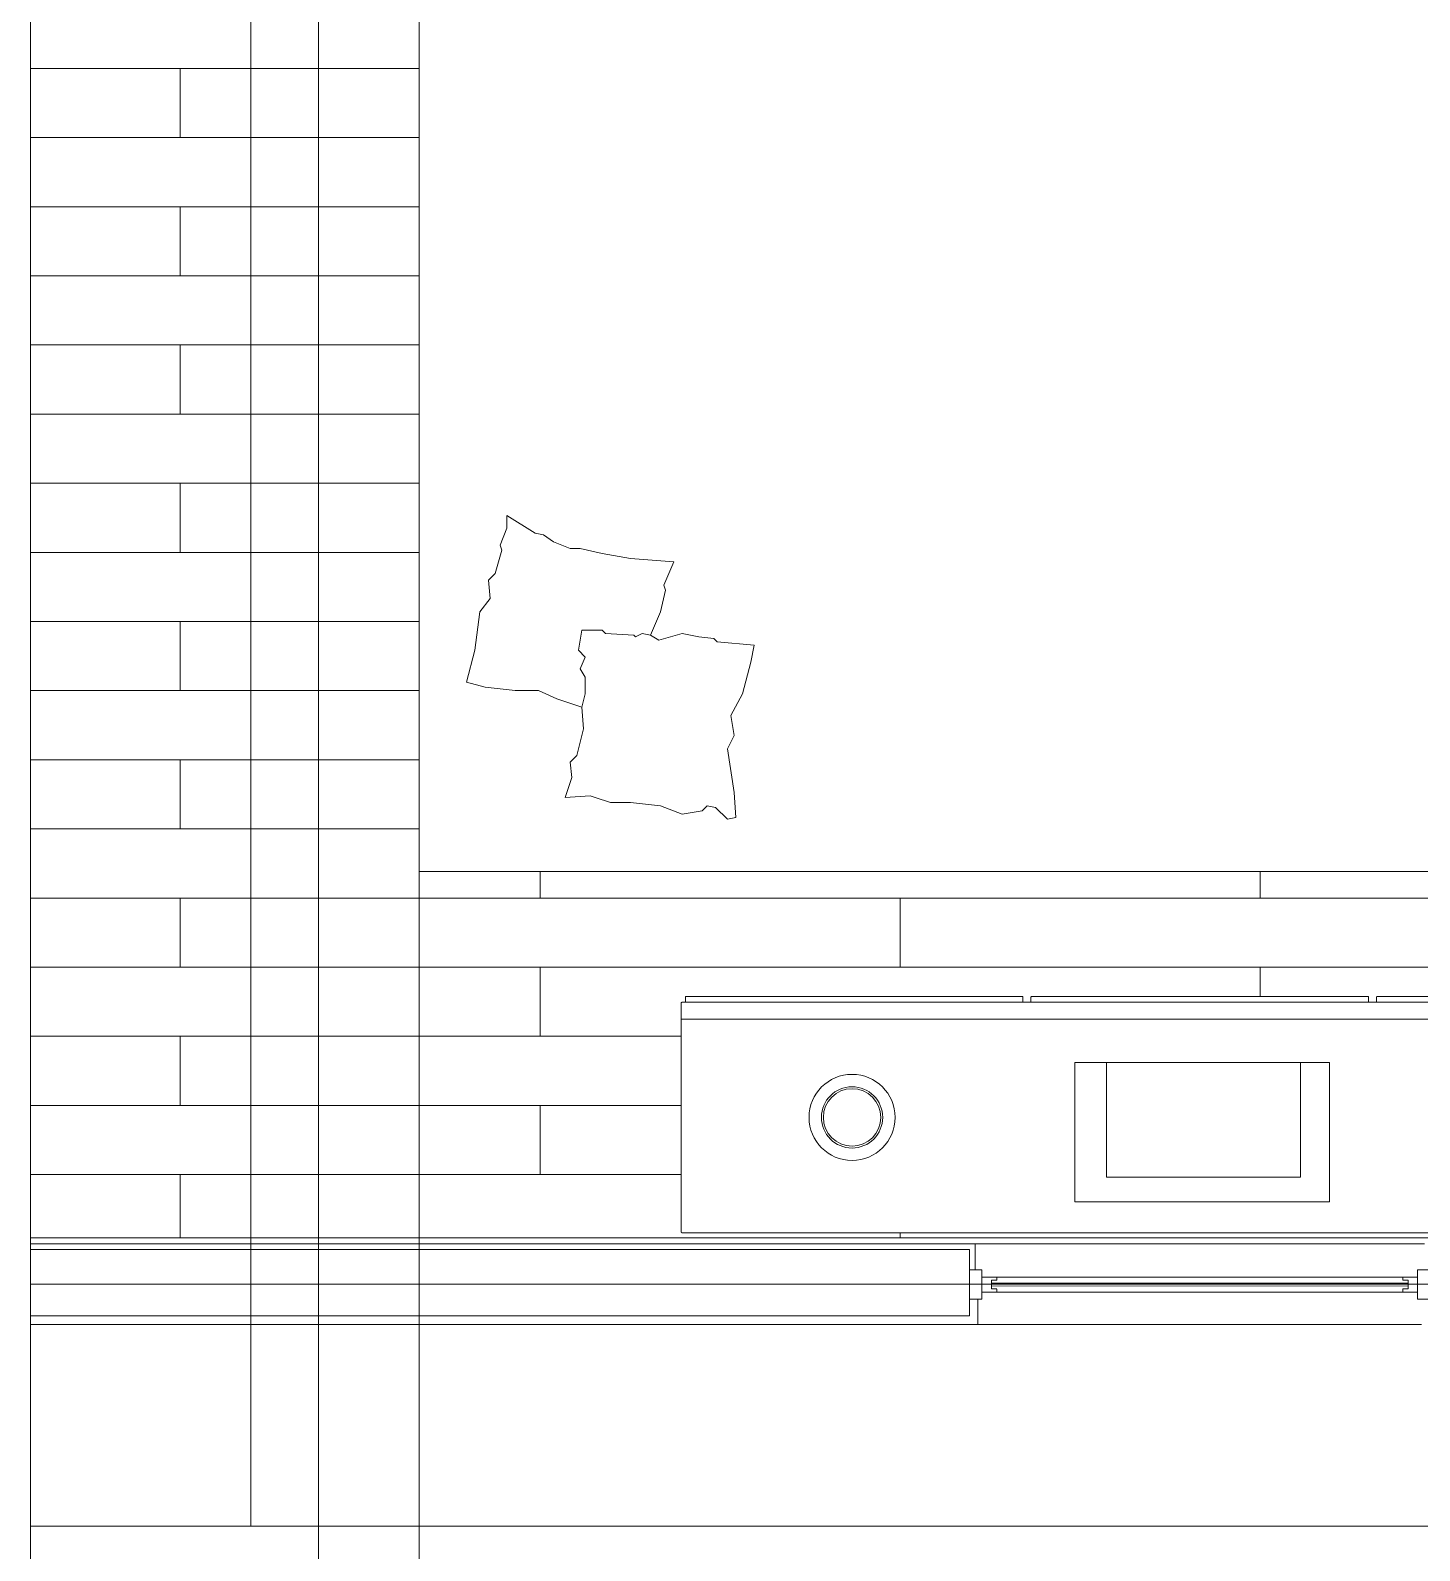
# Model space of a CAD drawing. Header units: centimetres. Extents: x -16179 to 12840, y -10704 to 3856.
# Drawn here: x -2289.6 to -2048.4, y -3749.4 to -3485.5 of the extents above; entities that cross this region are included whole.
import ezdxf

# ---------------------------------------------------------------- set-up
doc = ezdxf.new("R2010")
doc.units = ezdxf.units.CM
doc.header["$MEASUREMENT"] = 0
for name, color, linetype, lineweight in [('0_Num_Penna__7_Num_Penna__7', 7, 'Continuous', 18), ('A-WALL-FULL_Num_Penna__7_Num_Penna__7_Num_Penna__7_Num_Penna__7_Num_Penna__7_Num_Penna__7_Num_Penna__7_Num_Penna__7_Num_Penna__7_Num_Penna__7', 7, 'Continuous', 18), ('AA - linee quote_Num_Penna__1_Num_Penna__255_Num_Penna__255_Num_Penna__12_Num_Penna__12_Num_Penna__12_Num_Penna__12_Num_Penna__12_Num_Penna__12_Num_Penna__12', 12, 'Continuous', 18), ('AA - linee quote_Num_Penna__1_Num_Penna__255_Num_Penna__255_Num_Penna__255_Num_Penna__255_Num_Penna__255_Num_Penna__255_Num_Penna__255_Num_Penna__2_Num_Penna__2', 2, 'Continuous', 18), ('AA - linee quote_Num_Penna__1_Num_Penna__255_Num_Penna__255_Num_Penna__255_Num_Penna__255_Num_Penna__255_Num_Penna__255_Num_Penna__255_Num_Penna__8_Num_Penna__8', 8, 'Continuous', 18), ('AA - linee quote_Num_Penna__3_Num_Penna__3_Num_Penna__3_Num_Penna__3_Num_Penna__3_Num_Penna__3_Num_Penna__3_Num_Penna__3_Num_Penna__3_Num_Penna__3', 3, 'Continuous', 18), ('AA - linee quote_Num_Penna__6_Num_Penna__6_Num_Penna__6_Num_Penna__6_Num_Penna__6_Num_Penna__6_Num_Penna__6_Num_Penna__6_Num_Penna__6_Num_Penna__6', 6, 'Continuous', 18), ('AA - montanti_Num_Penna__7_Num_Penna__7_Num_Penna__7_Num_Penna__7_Num_Penna__7_Num_Penna__7_Num_Penna__7_Num_Penna__7_Num_Penna__7_Num_Penna__7', 7, 'Continuous', 18), ('AA - pareti sezionate_Num_Penna__254_Num_Penna__254_Num_Penna__254_Num_Penna__254_Num_Penna__254_Num_Penna__254_Num_Penna__254_Num_Penna__254_Num_Penna__254_Num_Penna__254', 254, 'Continuous', 18), ('AA - pareti sezionate_Num_Penna__7_Num_Penna__7_Num_Penna__7_Num_Penna__7_Num_Penna__7_Num_Penna__7_Num_Penna__7_Num_Penna__7_Num_Penna__7_Num_Penna__7', 7, 'Continuous', 18), ('AA - serramenti e porte_Num_Penna__4_Num_Penna__4_Num_Penna__4_Num_Penna__4_Num_Penna__4_Num_Penna__4_Num_Penna__4_Num_Penna__4_Num_Penna__4_Num_Penna__4', 4, 'Continuous', 18), ('AA - struttura finestre_Num_Penna__6_Num_Penna__6_Num_Penna__6_Num_Penna__6_Num_Penna__6_Num_Penna__6_Num_Penna__6_Num_Penna__6_Num_Penna__6_Num_Penna__6', 6, 'Continuous', 18), ('AA- arredo_Num_Penna__8_Num_Penna__8_Num_Penna__8_Num_Penna__8_Num_Penna__8_Num_Penna__8_Num_Penna__8_Num_Penna__8_Num_Penna__8_Num_Penna__8', 8, 'Continuous', 18), ('IKE120015-t1_Num_Penna__251_Num_Penna__251_Num_Penna__251_Num_Penna__251_Num_Penna__251_Num_Penna__251_Num_Penna__251_Num_Penna__251_Num_Penna__251_Num_Penna__251_Num_Penna__251', 251, 'Continuous', 18), ('IKE120015-t1_Num_Penna__251_Num_Penna__251_Num_Penna__251_Num_Penna__251_Num_Penna__251_Num_Penna__251_Num_Penna__251_Num_Penna__251_Num_Penna__8_Num_Penna__8_Num_Penna__8', 8, 'Continuous', 18), ('IKE120015-t1_Num_Penna__251_Num_Penna__254_Num_Penna__254_Num_Penna__254_Num_Penna__254_Num_Penna__254_Num_Penna__254_Num_Penna__254_Num_Penna__254_Num_Penna__254_Num_Penna__254', 254, 'Continuous', 18), ('IKE120015-t1_Num_Penna__251_Num_Penna__6_Num_Penna__6_Num_Penna__6_Num_Penna__6_Num_Penna__6_Num_Penna__6_Num_Penna__6_Num_Penna__6_Num_Penna__6_Num_Penna__6', 6, 'Continuous', 18), ('IKE120015-t1_Num_Penna__251_Num_Penna__7_Num_Penna__7_Num_Penna__7_Num_Penna__7_Num_Penna__7_Num_Penna__7_Num_Penna__7_Num_Penna__7_Num_Penna__20_Num_Penna__20', 20, 'Continuous', 18), ('IKE120015-t1_Num_Penna__251_Num_Penna__7_Num_Penna__7_Num_Penna__7_Num_Penna__7_Num_Penna__7_Num_Penna__7_Num_Penna__7_Num_Penna__7_Num_Penna__7_Num_Penna__7', 7, 'Continuous', 18), ('J- montanti_Num_Penna__7_Num_Penna__7_Num_Penna__7_Num_Penna__7_Num_Penna__7_Num_Penna__7_Num_Penna__7_Num_Penna__7_Num_Penna__7_Num_Penna__7', 7, 'Continuous', 18)]:
    doc.layers.add(name, color=color, linetype=linetype, lineweight=lineweight)
doc.layers.add('IKE120015-t1_Num_Penna__251_Num_Penna__5_Num_Penna__9_Num_Penna__10_Num_Penna__10_Num_Penna__10_Num_Penna__10_Num_Penna__10_Num_Penna__10_Num_Penna__11_Num_Penna__13', color=7, linetype='Continuous', lineweight=18, true_color=0x636466)

msp = doc.modelspace()

# ---------------------------------------------------------------- linework, layer by layer
at = {"layer": '0_Num_Penna__7_Num_Penna__7', "color": 7, "linetype": 'Continuous', "lineweight": 18}
for radius in [7.47, 5.32, 4.98]:
    msp.add_circle((-2146.92, -3674.18), radius, dxfattribs=at)
at = {"layer": 'A-WALL-FULL_Num_Penna__7_Num_Penna__7_Num_Penna__7_Num_Penna__7_Num_Penna__7_Num_Penna__7_Num_Penna__7_Num_Penna__7_Num_Penna__7_Num_Penna__7', "color": 7, "linetype": 'Continuous', "lineweight": 18}
for p, q in [((-2126.56, -3708.61), (-2126.56, -3697.11)), ((-2126.56, -3697.11), (-2126.56, -3708.61)), ((-2126.56, -3697.11), (-2126.56, -3708.61)), ((-2126.56, -3708.61), (-2126.56, -3697.11))]:
    msp.add_line(p, q, dxfattribs=at)
at = {"layer": 'AA - linee quote_Num_Penna__1_Num_Penna__255_Num_Penna__255_Num_Penna__12_Num_Penna__12_Num_Penna__12_Num_Penna__12_Num_Penna__12_Num_Penna__12_Num_Penna__12', "color": 12, "linetype": 'Continuous', "lineweight": 18}
for p, q in [((-2251.29, -3211.19), (-2251.29, -3745.11)), ((-1593.12, -3648.11), (-2289.56, -3648.11))]:
    msp.add_line(p, q, dxfattribs=at)
at = {"layer": 'AA - linee quote_Num_Penna__1_Num_Penna__255_Num_Penna__255_Num_Penna__255_Num_Penna__255_Num_Penna__255_Num_Penna__255_Num_Penna__255_Num_Penna__2_Num_Penna__2', "color": 2, "linetype": 'Continuous', "lineweight": 18}
msp.add_line((-2222.06, -3631.5), (-2222.06, -3923.99), dxfattribs=at)
at = {"layer": 'AA - linee quote_Num_Penna__1_Num_Penna__255_Num_Penna__255_Num_Penna__255_Num_Penna__255_Num_Penna__255_Num_Penna__255_Num_Penna__255_Num_Penna__8_Num_Penna__8', "color": 8, "linetype": 'Continuous', "lineweight": 18}
for p, q in [((-2064.01, -3664.67), (-2108.27, -3664.67)), ((-2064.01, -3664.67), (-2108.27, -3664.67)), ((-2108.27, -3664.67), (-2108.27, -3688.86)), ((-2069.09, -3664.67), (-2102.73, -3664.67)), ((-2102.73, -3664.67), (-2102.73, -3684.58)), ((-2069.09, -3678.67), (-2069.09, -3664.67)), ((-2069.09, -3684.58), (-2069.09, -3664.67)), ((-2064.01, -3678.67), (-2064.01, -3664.67)), ((-2064.01, -3688.86), (-2064.01, -3664.67)), ((-2102.73, -3684.58), (-2069.09, -3684.58)), ((-2108.27, -3688.86), (-2064.01, -3688.86))]:
    msp.add_line(p, q, dxfattribs=at)
at = {"layer": 'AA - linee quote_Num_Penna__3_Num_Penna__3_Num_Penna__3_Num_Penna__3_Num_Penna__3_Num_Penna__3_Num_Penna__3_Num_Penna__3_Num_Penna__3_Num_Penna__3', "color": 3, "linetype": 'Continuous', "lineweight": 18}
for p, q in [((-2239.56, -3211.19), (-2239.56, -3745.11)), ((-2289.56, -3703.11), (-1454.56, -3703.11)), ((-2239.56, -4184.05), (-2239.56, -3710.49))]:
    msp.add_line(p, q, dxfattribs=at)
at = {"layer": 'AA - linee quote_Num_Penna__6_Num_Penna__6_Num_Penna__6_Num_Penna__6_Num_Penna__6_Num_Penna__6_Num_Penna__6_Num_Penna__6_Num_Penna__6_Num_Penna__6', "color": 6, "linetype": 'Continuous', "lineweight": 18}
for p, q in [((-2289.56, -3082.38), (-2289.56, -4184.05)), ((-2289.56, -3211.19), (-2289.56, -3745.11))]:
    msp.add_line(p, q, dxfattribs=at)
at = {"layer": 'AA - montanti_Num_Penna__7_Num_Penna__7_Num_Penna__7_Num_Penna__7_Num_Penna__7_Num_Penna__7_Num_Penna__7_Num_Penna__7_Num_Penna__7_Num_Penna__7', "color": 7, "linetype": 'Continuous', "lineweight": 18, "flags": 128}
for points in [[(-2126.56, -3705.74), (-2126.56, -3700.66), (-2124.4, -3700.66), (-2124.4, -3705.74)], [(-2046.56, -3705.74), (-2046.56, -3700.66), (-2048.73, -3700.66), (-2048.73, -3705.74)]]:
    msp.add_lwpolyline(points, close=True, dxfattribs=at)
for points in [[(-2124.4, -3701.89), (-2121.8, -3701.89), (-2121.8, -3702.45), (-2122.73, -3702.45), (-2122.73, -3702.95), (-2122.73, -3703.45), (-2122.73, -3703.95), (-2121.8, -3703.95)], [(-2048.73, -3701.89), (-2051.33, -3701.89), (-2051.33, -3702.45), (-2050.39, -3702.45), (-2050.39, -3702.95), (-2050.39, -3703.45), (-2050.39, -3703.95), (-2051.33, -3703.95)], [(-2124.4, -3704.51), (-2121.8, -3704.51), (-2121.8, -3703.98)], [(-2048.73, -3704.51), (-2051.33, -3704.51), (-2051.33, -3703.98)]]:
    msp.add_lwpolyline(points, dxfattribs=at)
at = {"layer": 'AA - pareti sezionate_Num_Penna__254_Num_Penna__254_Num_Penna__254_Num_Penna__254_Num_Penna__254_Num_Penna__254_Num_Penna__254_Num_Penna__254_Num_Penna__254_Num_Penna__254', "color": 254, "linetype": 'Continuous', "lineweight": 18}
for p, q in [((-2222.06, -3492.11), (-2289.56, -3492.11)), ((-2263.56, -3504.11), (-2263.56, -3492.11)), ((-2222.06, -3504.11), (-2289.56, -3504.11)), ((-2222.06, -3516.11), (-2289.56, -3516.11)), ((-2263.56, -3528.11), (-2263.56, -3516.11)), ((-2222.06, -3528.11), (-2289.56, -3528.11)), ((-2222.06, -3540.11), (-2289.56, -3540.11)), ((-2263.56, -3552.11), (-2263.56, -3540.11)), ((-2222.06, -3552.11), (-2289.56, -3552.11)), ((-2222.06, -3564.11), (-2289.56, -3564.11)), ((-2263.56, -3576.11), (-2263.56, -3564.11)), ((-2242.56, -3576.11), (-2289.56, -3576.11)), ((-2286.57, -3576.11), (-2289.56, -3576.11)), ((-2222.06, -3588.11), (-2289.56, -3588.11)), ((-2281.5, -3588.11), (-2289.56, -3588.11)), ((-2263.56, -3600.11), (-2263.56, -3588.11)), ((-2222.06, -3600.11), (-2289.56, -3600.11)), ((-2222.06, -3612.11), (-2289.56, -3612.11)), ((-2263.56, -3624.11), (-2263.56, -3612.11)), ((-2222.06, -3624.11), (-2289.56, -3624.11)), ((-2201.06, -3636.11), (-2201.06, -3631.5)), ((-2076.06, -3636.11), (-2076.06, -3631.5)), ((-1639.56, -3636.11), (-2289.56, -3636.11)), ((-2263.56, -3648.11), (-2263.56, -3636.11)), ((-2138.56, -3648.11), (-2138.56, -3636.11)), ((-1638.56, -3648.11), (-2289.56, -3648.11)), ((-2201.06, -3660.11), (-2201.06, -3648.11)), ((-2076.06, -3653.2), (-2076.06, -3648.11)), ((-2176.56, -3660.11), (-2289.56, -3660.11)), ((-2263.56, -3672.11), (-2263.56, -3660.11)), ((-2176.56, -3672.11), (-2289.56, -3672.11)), ((-2201.06, -3684.11), (-2201.06, -3672.11)), ((-2176.56, -3684.11), (-2289.56, -3684.11)), ((-2263.56, -3695.11), (-2263.56, -3684.11)), ((-2138.56, -3695.11), (-2138.56, -3694.2))]:
    msp.add_line(p, q, dxfattribs=at)
at = {"layer": 'AA - pareti sezionate_Num_Penna__7_Num_Penna__7_Num_Penna__7_Num_Penna__7_Num_Penna__7_Num_Penna__7_Num_Penna__7_Num_Penna__7_Num_Penna__7_Num_Penna__7', "color": 7, "linetype": 'Continuous', "lineweight": 18}
for p, q in [((-2125.56, -3700.66), (-2125.56, -3696.11)), ((-2126.56, -3708.61), (-2126.56, -3697.11)), ((-2125.06, -3710.11), (-2125.06, -3705.74))]:
    msp.add_line(p, q, dxfattribs=at)
at = {"layer": 'AA - serramenti e porte_Num_Penna__4_Num_Penna__4_Num_Penna__4_Num_Penna__4_Num_Penna__4_Num_Penna__4_Num_Penna__4_Num_Penna__4_Num_Penna__4_Num_Penna__4', "color": 4, "linetype": 'Continuous', "lineweight": 18}
for p, q in [((-2121.8, -3701.89), (-2051.33, -3701.89)), ((-2121.8, -3704.51), (-2051.33, -3704.51))]:
    msp.add_line(p, q, dxfattribs=at)
at = {"layer": 'AA - struttura finestre_Num_Penna__6_Num_Penna__6_Num_Penna__6_Num_Penna__6_Num_Penna__6_Num_Penna__6_Num_Penna__6_Num_Penna__6_Num_Penna__6_Num_Penna__6', "color": 6, "linetype": 'Continuous', "lineweight": 18}
for p, q in [((-2122.73, -3702.95), (-2050.39, -3702.95)), ((-2122.73, -3703.45), (-2050.39, -3703.41))]:
    msp.add_line(p, q, dxfattribs=at)
at = {"layer": 'AA- arredo_Num_Penna__8_Num_Penna__8_Num_Penna__8_Num_Penna__8_Num_Penna__8_Num_Penna__8_Num_Penna__8_Num_Penna__8_Num_Penna__8_Num_Penna__8', "color": 8, "linetype": 'Continuous', "lineweight": 18}
for p, q in [((-2222.06, -3475.5), (-2222.06, -3631.5)), ((-2206.87, -3569.71), (-2201.94, -3572.79)), ((-2206.87, -3569.71), (-2206.87, -3571.92)), ((-2206.87, -3571.92), (-2208.03, -3574.83)), ((-2208.03, -3574.83), (-2207.74, -3575.7)), ((-2201.94, -3572.79), (-2200.49, -3573.08)), ((-2200.49, -3573.08), (-2198.75, -3574.25)), ((-2198.75, -3574.25), (-2195.85, -3575.41)), ((-2195.85, -3575.41), (-2194.11, -3575.41)), ((-2194.11, -3575.41), (-2190.33, -3576.28)), ((-2207.74, -3575.7), (-2208.9, -3579.76)), ((-2190.33, -3576.28), (-2185.4, -3577.15)), ((-2185.4, -3577.15), (-2181.63, -3577.44)), ((-2181.63, -3577.44), (-2177.86, -3577.73)), ((-2177.86, -3577.73), (-2179.6, -3581.79)), ((-2208.9, -3579.76), (-2210.06, -3580.92)), ((-2210.06, -3580.92), (-2209.77, -3584.11)), ((-2179.31, -3582.66), (-2180.18, -3586.43)), ((-2179.6, -3581.79), (-2179.31, -3582.66)), ((-2209.77, -3584.11), (-2211.52, -3586.43)), ((-2211.52, -3586.43), (-2212.39, -3593.11)), ((-2180.18, -3586.43), (-2181.92, -3590.49)), ((-2194.4, -3593.11), (-2193.82, -3589.62)), ((-2193.82, -3589.62), (-2190.33, -3589.62)), ((-2190.33, -3589.62), (-2189.75, -3590.2)), ((-2189.75, -3590.2), (-2184.82, -3590.49)), ((-2184.82, -3590.49), (-2184.53, -3590.78)), ((-2184.53, -3590.78), (-2183.37, -3590.2)), ((-2183.37, -3590.2), (-2181.92, -3590.49)), ((-2181.92, -3590.49), (-2180.47, -3591.36)), ((-2180.47, -3591.36), (-2176.41, -3590.2)), ((-2176.41, -3590.2), (-2173.5, -3590.78)), ((-2173.5, -3590.78), (-2170.89, -3591.07)), ((-2170.89, -3591.07), (-2170.31, -3591.65)), ((-2212.39, -3593.11), (-2213.84, -3598.62)), ((-2193.24, -3594.27), (-2194.4, -3593.11)), ((-2170.31, -3591.65), (-2163.93, -3592.24)), ((-2163.93, -3592.24), (-2164.51, -3595.14)), ((-2194.11, -3596.3), (-2193.24, -3594.27)), ((-2193.24, -3597.75), (-2194.11, -3596.3)), ((-2164.51, -3595.14), (-2165.96, -3600.65)), ((-2213.84, -3598.62), (-2210.64, -3599.49)), ((-2193.24, -3600.65), (-2193.24, -3597.75)), ((-2210.64, -3599.49), (-2205.42, -3600.07)), ((-2205.42, -3600.07), (-2201.36, -3600.07)), ((-2201.36, -3600.07), (-2198.17, -3601.52)), ((-2198.17, -3601.52), (-2193.82, -3602.97)), ((-2193.82, -3602.97), (-2193.24, -3600.65)), ((-2165.96, -3600.65), (-2167.99, -3604.42)), ((-2193.53, -3606.74), (-2193.82, -3602.97)), ((-2167.99, -3604.42), (-2167.41, -3607.9)), ((-2194.69, -3611.39), (-2193.53, -3606.74)), ((-2167.41, -3607.9), (-2168.57, -3610.22)), ((-2195.85, -3612.55), (-2194.69, -3611.39)), ((-2168.57, -3610.22), (-2167.41, -3617.77)), ((-2195.56, -3615.16), (-2195.85, -3612.55)), ((-2196.72, -3618.64), (-2195.56, -3615.16)), ((-2192.36, -3618.35), (-2196.72, -3618.64)), ((-2191.49, -3618.64), (-2192.36, -3618.35)), ((-2188.88, -3619.51), (-2191.49, -3618.64)), ((-2185.4, -3619.51), (-2188.88, -3619.51)), ((-2180.18, -3620.09), (-2185.4, -3619.51)), ((-2176.41, -3621.54), (-2180.18, -3620.09)), ((-2172.05, -3620.09), (-2172.92, -3620.96)), ((-2170.6, -3620.38), (-2172.05, -3620.09)), ((-2167.41, -3617.77), (-2167.12, -3622.12)), ((-2172.92, -3620.96), (-2176.41, -3621.54)), ((-2168.57, -3622.41), (-2170.6, -3620.38)), ((-2167.12, -3622.12), (-2168.57, -3622.41)), ((-1951.06, -3631.5), (-2222.06, -3631.5)), ((-2176.56, -3654.3), (-2176.56, -3694.1)), ((-1996.66, -3654.2), (-2176.46, -3654.2)), ((-2117.36, -3653.2), (-2175.76, -3653.2)), ((-2057.36, -3653.2), (-2115.76, -3653.2)), ((-1997.36, -3653.2), (-2055.76, -3653.2)), ((-1996.56, -3657.11), (-2176.56, -3657.11)), ((-2176.46, -3694.2), (-1996.66, -3694.2))]:
    msp.add_line(p, q, dxfattribs=at)
at = {"layer": 'IKE120015-t1_Num_Penna__251_Num_Penna__251_Num_Penna__251_Num_Penna__251_Num_Penna__251_Num_Penna__251_Num_Penna__251_Num_Penna__251_Num_Penna__251_Num_Penna__251_Num_Penna__251', "color": 251, "linetype": 'Continuous', "lineweight": 18}
for p, q in [((-2176.55, -3654.26), (-2176.56, -3654.27)), ((-2176.56, -3654.27), (-2176.56, -3654.27)), ((-2176.56, -3654.27), (-2176.56, -3654.27)), ((-2176.56, -3654.27), (-2176.56, -3654.28)), ((-2176.56, -3654.28), (-2176.56, -3654.28)), ((-2176.56, -3654.28), (-2176.56, -3654.29)), ((-2176.56, -3654.29), (-2176.56, -3654.29)), ((-2176.56, -3654.29), (-2176.56, -3654.29)), ((-2176.56, -3654.29), (-2176.56, -3654.3)), ((-2176.56, -3654.3), (-2176.56, -3654.3)), ((-2176.54, -3654.24), (-2176.55, -3654.25)), ((-2176.55, -3654.25), (-2176.55, -3654.25)), ((-2176.55, -3654.25), (-2176.55, -3654.25)), ((-2176.55, -3654.25), (-2176.55, -3654.26)), ((-2176.55, -3654.26), (-2176.55, -3654.26)), ((-2176.55, -3654.26), (-2176.55, -3654.26)), ((-2176.53, -3654.23), (-2176.54, -3654.23)), ((-2176.54, -3654.23), (-2176.54, -3654.24)), ((-2176.54, -3654.24), (-2176.54, -3654.24)), ((-2176.54, -3654.24), (-2176.54, -3654.24)), ((-2176.52, -3654.22), (-2176.53, -3654.22)), ((-2176.53, -3654.22), (-2176.53, -3654.23)), ((-2176.53, -3654.23), (-2176.53, -3654.23)), ((-2176.51, -3654.21), (-2176.52, -3654.22)), ((-2176.52, -3654.22), (-2176.52, -3654.22)), ((-2176.52, -3654.22), (-2176.52, -3654.22)), ((-2176.5, -3654.21), (-2176.51, -3654.21)), ((-2176.51, -3654.21), (-2176.51, -3654.21)), ((-2176.51, -3654.21), (-2176.51, -3654.21)), ((-2176.49, -3654.2), (-2176.5, -3654.21)), ((-2176.5, -3654.21), (-2176.5, -3654.21)), ((-2176.5, -3654.21), (-2176.5, -3654.21)), ((-2176.48, -3654.2), (-2176.49, -3654.2)), ((-2176.49, -3654.2), (-2176.49, -3654.2)), ((-2176.49, -3654.2), (-2176.49, -3654.2)), ((-2176.47, -3654.2), (-2176.48, -3654.2)), ((-2176.48, -3654.2), (-2176.48, -3654.2)), ((-2176.46, -3654.2), (-2176.47, -3654.2)), ((-2176.47, -3654.2), (-2176.47, -3654.2)), ((-2176.47, -3654.2), (-2176.47, -3654.2)), ((-2175.86, -3654.1), (-2175.86, -3653.3)), ((-2117.35, -3653.2), (-2117.36, -3653.2)), ((-2117.36, -3653.2), (-2117.36, -3653.2)), ((-2117.36, -3653.2), (-2117.36, -3653.2)), ((-2117.36, -3654.2), (-2117.36, -3654.2)), ((-2117.36, -3654.2), (-2117.35, -3654.2)), ((-2117.34, -3653.2), (-2117.35, -3653.2)), ((-2117.35, -3653.2), (-2117.35, -3653.2)), ((-2117.35, -3654.2), (-2117.35, -3654.2)), ((-2117.35, -3654.2), (-2117.35, -3654.2)), ((-2117.35, -3654.2), (-2117.34, -3654.2)), ((-2117.33, -3653.2), (-2117.34, -3653.2)), ((-2117.34, -3653.2), (-2117.34, -3653.2)), ((-2117.34, -3653.2), (-2117.34, -3653.2)), ((-2117.34, -3654.2), (-2117.33, -3654.19)), ((-2117.34, -3654.2), (-2117.34, -3654.2)), ((-2117.33, -3653.21), (-2117.33, -3653.2)), ((-2117.33, -3653.2), (-2117.33, -3653.2)), ((-2117.32, -3653.21), (-2117.33, -3653.21)), ((-2117.33, -3654.19), (-2117.33, -3654.19)), ((-2117.33, -3654.19), (-2117.33, -3654.19)), ((-2117.33, -3654.19), (-2117.32, -3654.19)), ((-2117.31, -3653.21), (-2117.32, -3653.21)), ((-2117.32, -3653.21), (-2117.32, -3653.21)), ((-2117.32, -3654.19), (-2117.32, -3654.19)), ((-2117.32, -3654.19), (-2117.32, -3654.19)), ((-2117.32, -3654.19), (-2117.31, -3654.19)), ((-2117.3, -3653.22), (-2117.31, -3653.21)), ((-2117.31, -3653.21), (-2117.31, -3653.21)), ((-2117.31, -3653.21), (-2117.31, -3653.21)), ((-2117.31, -3654.19), (-2117.31, -3654.18)), ((-2117.31, -3654.18), (-2117.3, -3654.18)), ((-2117.29, -3653.22), (-2117.3, -3653.22)), ((-2117.3, -3653.22), (-2117.3, -3653.22)), ((-2117.3, -3653.22), (-2117.3, -3653.22)), ((-2117.3, -3654.18), (-2117.3, -3654.17)), ((-2117.3, -3654.17), (-2117.29, -3654.17)), ((-2117.3, -3654.18), (-2117.3, -3654.18)), ((-2117.3, -3654.18), (-2117.3, -3654.18)), ((-2117.29, -3653.23), (-2117.29, -3653.22)), ((-2117.28, -3653.24), (-2117.29, -3653.23)), ((-2117.29, -3653.23), (-2117.29, -3653.23)), ((-2117.29, -3653.23), (-2117.29, -3653.23)), ((-2117.29, -3654.17), (-2117.28, -3654.16)), ((-2117.29, -3654.17), (-2117.29, -3654.17)), ((-2117.29, -3654.17), (-2117.29, -3654.17)), ((-2117.28, -3653.25), (-2117.28, -3653.24)), ((-2117.28, -3653.24), (-2117.28, -3653.24)), ((-2117.28, -3653.24), (-2117.28, -3653.24)), ((-2117.27, -3653.25), (-2117.28, -3653.25)), ((-2117.28, -3654.16), (-2117.28, -3654.15)), ((-2117.28, -3654.15), (-2117.28, -3654.15)), ((-2117.28, -3654.15), (-2117.27, -3654.15)), ((-2117.28, -3654.16), (-2117.28, -3654.16)), ((-2117.28, -3654.16), (-2117.28, -3654.16)), ((-2117.27, -3653.26), (-2117.27, -3653.25)), ((-2117.27, -3653.25), (-2117.27, -3653.25)), ((-2117.27, -3653.27), (-2117.27, -3653.26)), ((-2117.27, -3653.26), (-2117.27, -3653.26)), ((-2117.27, -3653.26), (-2117.27, -3653.26)), ((-2117.26, -3653.28), (-2117.27, -3653.27)), ((-2117.27, -3653.27), (-2117.27, -3653.27)), ((-2117.27, -3654.13), (-2117.26, -3654.12)), ((-2117.27, -3654.14), (-2117.27, -3654.13)), ((-2117.27, -3654.13), (-2117.27, -3654.13)), ((-2117.27, -3654.15), (-2117.27, -3654.14)), ((-2117.27, -3654.14), (-2117.27, -3654.14)), ((-2117.27, -3654.14), (-2117.27, -3654.14)), ((-2117.26, -3653.29), (-2117.26, -3653.28)), ((-2117.26, -3653.28), (-2117.26, -3653.28)), ((-2117.26, -3653.28), (-2117.26, -3653.28)), ((-2117.26, -3653.3), (-2117.26, -3653.29)), ((-2117.26, -3653.29), (-2117.26, -3653.29)), ((-2117.26, -3653.29), (-2117.26, -3653.29)), ((-2117.26, -3653.3), (-2117.26, -3654.1)), ((-2117.26, -3654.11), (-2117.26, -3654.1)), ((-2117.26, -3654.1), (-2117.26, -3654.1)), ((-2117.26, -3654.1), (-2117.26, -3654.1)), ((-2117.26, -3654.12), (-2117.26, -3654.11)), ((-2117.26, -3654.11), (-2117.26, -3654.11)), ((-2117.26, -3654.12), (-2117.26, -3654.12)), ((-2117.26, -3654.12), (-2117.26, -3654.12)), ((-2115.86, -3654.1), (-2115.86, -3653.3)), ((-2057.35, -3653.2), (-2057.36, -3653.2)), ((-2057.36, -3653.2), (-2057.36, -3653.2)), ((-2057.36, -3653.2), (-2057.36, -3653.2)), ((-2057.36, -3654.2), (-2057.36, -3654.2)), ((-2057.36, -3654.2), (-2057.35, -3654.2)), ((-2057.34, -3653.2), (-2057.35, -3653.2)), ((-2057.35, -3653.2), (-2057.35, -3653.2)), ((-2057.35, -3654.2), (-2057.35, -3654.2)), ((-2057.35, -3654.2), (-2057.35, -3654.2)), ((-2057.35, -3654.2), (-2057.34, -3654.2)), ((-2057.33, -3653.2), (-2057.34, -3653.2)), ((-2057.34, -3653.2), (-2057.34, -3653.2)), ((-2057.34, -3653.2), (-2057.34, -3653.2)), ((-2057.34, -3654.2), (-2057.33, -3654.19)), ((-2057.34, -3654.2), (-2057.34, -3654.2)), ((-2057.33, -3653.21), (-2057.33, -3653.2)), ((-2057.33, -3653.2), (-2057.33, -3653.2)), ((-2057.32, -3653.21), (-2057.33, -3653.21)), ((-2057.33, -3654.19), (-2057.33, -3654.19)), ((-2057.33, -3654.19), (-2057.33, -3654.19)), ((-2057.33, -3654.19), (-2057.32, -3654.19)), ((-2057.31, -3653.21), (-2057.32, -3653.21)), ((-2057.32, -3653.21), (-2057.32, -3653.21)), ((-2057.32, -3654.19), (-2057.32, -3654.19)), ((-2057.32, -3654.19), (-2057.32, -3654.19)), ((-2057.32, -3654.19), (-2057.31, -3654.19)), ((-2057.3, -3653.22), (-2057.31, -3653.21)), ((-2057.31, -3653.21), (-2057.31, -3653.21)), ((-2057.31, -3653.21), (-2057.31, -3653.21)), ((-2057.31, -3654.19), (-2057.31, -3654.18)), ((-2057.31, -3654.18), (-2057.3, -3654.18)), ((-2057.29, -3653.22), (-2057.3, -3653.22)), ((-2057.3, -3653.22), (-2057.3, -3653.22)), ((-2057.3, -3653.22), (-2057.3, -3653.22)), ((-2057.3, -3654.18), (-2057.3, -3654.17)), ((-2057.3, -3654.17), (-2057.29, -3654.17)), ((-2057.3, -3654.18), (-2057.3, -3654.18)), ((-2057.3, -3654.18), (-2057.3, -3654.18)), ((-2057.29, -3653.23), (-2057.29, -3653.22)), ((-2057.28, -3653.24), (-2057.29, -3653.23)), ((-2057.29, -3653.23), (-2057.29, -3653.23)), ((-2057.29, -3653.23), (-2057.29, -3653.23)), ((-2057.29, -3654.17), (-2057.28, -3654.16)), ((-2057.29, -3654.17), (-2057.29, -3654.17)), ((-2057.29, -3654.17), (-2057.29, -3654.17)), ((-2057.28, -3653.25), (-2057.28, -3653.24)), ((-2057.28, -3653.24), (-2057.28, -3653.24)), ((-2057.28, -3653.24), (-2057.28, -3653.24)), ((-2057.27, -3653.25), (-2057.28, -3653.25)), ((-2057.28, -3654.16), (-2057.28, -3654.15)), ((-2057.28, -3654.15), (-2057.28, -3654.15)), ((-2057.28, -3654.15), (-2057.27, -3654.15)), ((-2057.28, -3654.16), (-2057.28, -3654.16)), ((-2057.28, -3654.16), (-2057.28, -3654.16)), ((-2057.27, -3653.26), (-2057.27, -3653.25)), ((-2057.27, -3653.25), (-2057.27, -3653.25)), ((-2057.27, -3653.27), (-2057.27, -3653.26)), ((-2057.27, -3653.26), (-2057.27, -3653.26)), ((-2057.27, -3653.26), (-2057.27, -3653.26)), ((-2057.26, -3653.28), (-2057.27, -3653.27)), ((-2057.27, -3653.27), (-2057.27, -3653.27)), ((-2057.27, -3654.13), (-2057.26, -3654.12)), ((-2057.27, -3654.14), (-2057.27, -3654.13)), ((-2057.27, -3654.13), (-2057.27, -3654.13)), ((-2057.27, -3654.15), (-2057.27, -3654.14)), ((-2057.27, -3654.14), (-2057.27, -3654.14)), ((-2057.27, -3654.14), (-2057.27, -3654.14)), ((-2057.26, -3653.29), (-2057.26, -3653.28)), ((-2057.26, -3653.28), (-2057.26, -3653.28)), ((-2057.26, -3653.28), (-2057.26, -3653.28)), ((-2057.26, -3653.3), (-2057.26, -3653.29)), ((-2057.26, -3653.29), (-2057.26, -3653.29)), ((-2057.26, -3653.29), (-2057.26, -3653.29)), ((-2057.26, -3653.3), (-2057.26, -3654.1)), ((-2057.26, -3654.11), (-2057.26, -3654.1)), ((-2057.26, -3654.1), (-2057.26, -3654.1)), ((-2057.26, -3654.1), (-2057.26, -3654.1)), ((-2057.26, -3654.12), (-2057.26, -3654.11)), ((-2057.26, -3654.11), (-2057.26, -3654.11)), ((-2057.26, -3654.12), (-2057.26, -3654.12)), ((-2057.26, -3654.12), (-2057.26, -3654.12)), ((-2055.86, -3654.1), (-2055.86, -3653.3))]:
    msp.add_line(p, q, dxfattribs=at)
for centre, start, end in [((-2175.76, -3653.3), 90, 182.3104), ((-2175.76, -3654.1), 177.6896, 270), ((-2115.76, -3653.3), 90, 182.3104), ((-2115.76, -3654.1), 177.6896, 270), ((-2055.76, -3653.3), 90, 182.3104), ((-2055.76, -3654.1), 177.6896, 270)]:
    msp.add_arc(centre, 0.0966, start, end, dxfattribs=at)
at = {"layer": 'IKE120015-t1_Num_Penna__251_Num_Penna__251_Num_Penna__251_Num_Penna__251_Num_Penna__251_Num_Penna__251_Num_Penna__251_Num_Penna__251_Num_Penna__8_Num_Penna__8_Num_Penna__8', "color": 8, "linetype": 'Continuous', "lineweight": 18}
for p, q in [((-2176.56, -3694.1), (-2176.56, -3694.1)), ((-2176.56, -3694.1), (-2176.56, -3694.11)), ((-2176.56, -3694.11), (-2176.56, -3694.11)), ((-2176.56, -3694.11), (-2176.56, -3694.12)), ((-2176.56, -3694.12), (-2176.56, -3694.12)), ((-2176.56, -3694.12), (-2176.56, -3694.12)), ((-2176.56, -3694.12), (-2176.56, -3694.13)), ((-2176.56, -3694.13), (-2176.56, -3694.13)), ((-2176.56, -3694.13), (-2176.55, -3694.13)), ((-2176.55, -3694.13), (-2176.55, -3694.14)), ((-2176.55, -3694.14), (-2176.55, -3694.14)), ((-2176.55, -3694.14), (-2176.55, -3694.15)), ((-2176.55, -3694.15), (-2176.55, -3694.15)), ((-2176.55, -3694.15), (-2176.55, -3694.15)), ((-2176.55, -3694.15), (-2176.54, -3694.16)), ((-2176.54, -3694.16), (-2176.54, -3694.16)), ((-2176.54, -3694.16), (-2176.54, -3694.16)), ((-2176.54, -3694.16), (-2176.54, -3694.17)), ((-2176.54, -3694.17), (-2176.53, -3694.17)), ((-2176.53, -3694.17), (-2176.53, -3694.17)), ((-2176.53, -3694.17), (-2176.53, -3694.17)), ((-2176.53, -3694.17), (-2176.53, -3694.18)), ((-2176.53, -3694.18), (-2176.52, -3694.18)), ((-2176.52, -3694.18), (-2176.52, -3694.18)), ((-2176.52, -3694.18), (-2176.52, -3694.18)), ((-2176.52, -3694.18), (-2176.51, -3694.19)), ((-2176.51, -3694.19), (-2176.51, -3694.19)), ((-2176.51, -3694.19), (-2176.5, -3694.19)), ((-2176.5, -3694.19), (-2176.5, -3694.19)), ((-2176.5, -3694.19), (-2176.5, -3694.19)), ((-2176.5, -3694.19), (-2176.49, -3694.19)), ((-2176.49, -3694.19), (-2176.49, -3694.19)), ((-2176.49, -3694.19), (-2176.49, -3694.2)), ((-2176.49, -3694.2), (-2176.48, -3694.2)), ((-2176.48, -3694.2), (-2176.48, -3694.2)), ((-2176.48, -3694.2), (-2176.47, -3694.2)), ((-2176.47, -3694.2), (-2176.47, -3694.2)), ((-2176.47, -3694.2), (-2176.47, -3694.2)), ((-2176.47, -3694.2), (-2176.46, -3694.2)), ((-2176.46, -3694.2), (-2176.46, -3694.2))]:
    msp.add_line(p, q, dxfattribs=at)
at = {"layer": 'IKE120015-t1_Num_Penna__251_Num_Penna__254_Num_Penna__254_Num_Penna__254_Num_Penna__254_Num_Penna__254_Num_Penna__254_Num_Penna__254_Num_Penna__254_Num_Penna__254_Num_Penna__254', "color": 254, "linetype": 'Continuous', "lineweight": 18}
msp.add_line((-2222.06, -3576.11), (-2289.56, -3576.11), dxfattribs=at)
at = {"layer": 'IKE120015-t1_Num_Penna__251_Num_Penna__5_Num_Penna__9_Num_Penna__10_Num_Penna__10_Num_Penna__10_Num_Penna__10_Num_Penna__10_Num_Penna__10_Num_Penna__11_Num_Penna__13', "color": 251, "linetype": 'Continuous', "lineweight": 18, "true_color": 0x636466}
for p, q in [((-2047.56, -3696.11), (-2125.56, -3696.11)), ((-2048.06, -3710.11), (-2125.06, -3710.11))]:
    msp.add_line(p, q, dxfattribs=at)
at = {"layer": 'IKE120015-t1_Num_Penna__251_Num_Penna__6_Num_Penna__6_Num_Penna__6_Num_Penna__6_Num_Penna__6_Num_Penna__6_Num_Penna__6_Num_Penna__6_Num_Penna__6_Num_Penna__6', "color": 6, "linetype": 'Continuous', "lineweight": 18}
msp.add_line((-1574.56, -3745.11), (-2289.56, -3745.11), dxfattribs=at)
msp.add_line((-1574.56, -3745.11), (-2289.56, -3745.11), dxfattribs=at)
msp.add_line((-1574.56, -3745.11), (-2289.56, -3745.11), dxfattribs=at)
at = {"layer": 'IKE120015-t1_Num_Penna__251_Num_Penna__7_Num_Penna__7_Num_Penna__7_Num_Penna__7_Num_Penna__7_Num_Penna__7_Num_Penna__7_Num_Penna__7_Num_Penna__20_Num_Penna__20', "color": 20, "linetype": 'Continuous', "lineweight": 18}
msp.add_line((-1639.56, -3695.11), (-2289.56, -3695.11), dxfattribs=at)
at = {"layer": 'IKE120015-t1_Num_Penna__251_Num_Penna__7_Num_Penna__7_Num_Penna__7_Num_Penna__7_Num_Penna__7_Num_Penna__7_Num_Penna__7_Num_Penna__7_Num_Penna__7_Num_Penna__7', "color": 7, "linetype": 'Continuous', "lineweight": 18}
for p, q in [((-2071.56, -3696.11), (-2289.56, -3696.11)), ((-2125.56, -3696.11), (-2139.56, -3696.11)), ((-2126.56, -3697.11), (-2289.56, -3697.11)), ((-2126.56, -3708.61), (-2289.56, -3708.61)), ((-2070.06, -3710.11), (-2289.56, -3710.11))]:
    msp.add_line(p, q, dxfattribs=at)
at = {"layer": 'J- montanti_Num_Penna__7_Num_Penna__7_Num_Penna__7_Num_Penna__7_Num_Penna__7_Num_Penna__7_Num_Penna__7_Num_Penna__7_Num_Penna__7_Num_Penna__7', "color": 7, "linetype": 'Continuous', "lineweight": 18}
msp.add_line((-2051.33, -3703.95), (-2051.33, -3703.98), dxfattribs=at)

doc.saveas('drawing.dxf')
